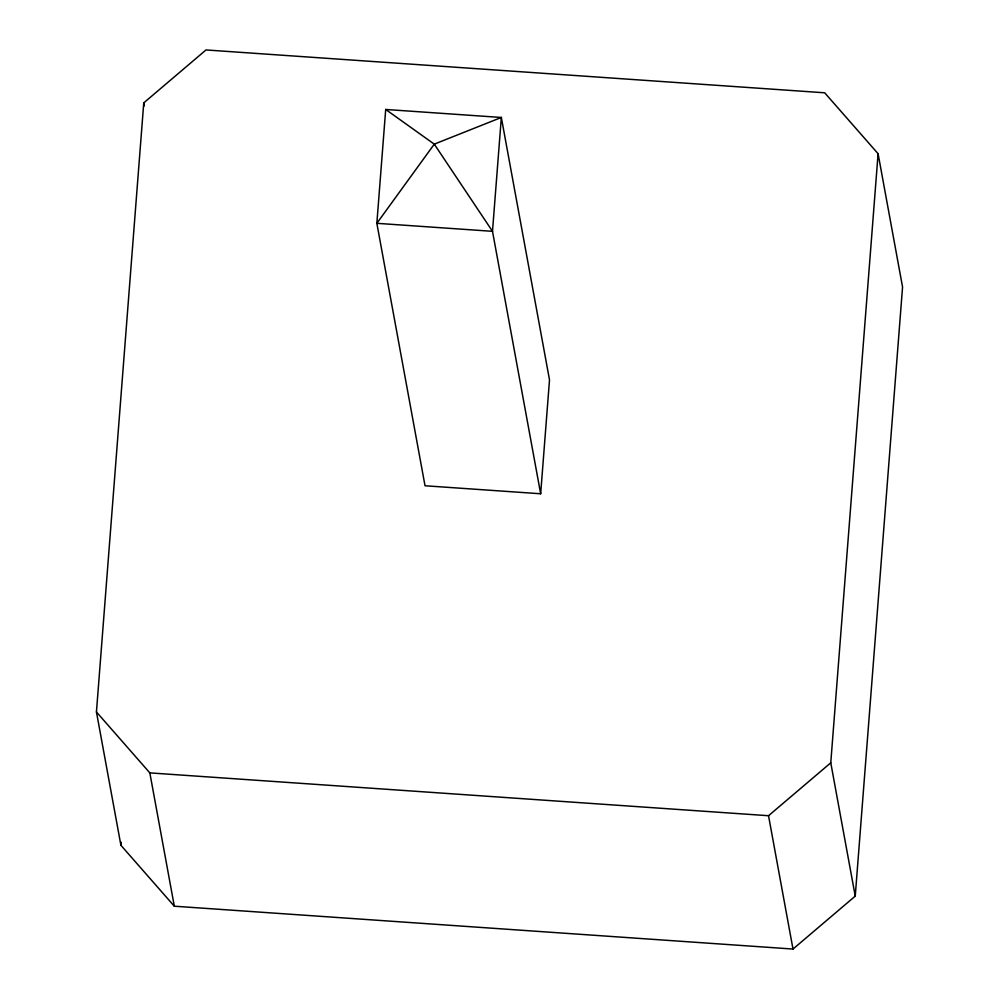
<?xml version="1.0" encoding="UTF-8"?>
<svg xmlns="http://www.w3.org/2000/svg" width="999" height="999" viewBox="0 0 999 999"><rect width="100%" height="100%" fill="white"/><g stroke="black" fill="none" stroke-linecap="round" stroke-linejoin="round"><path stroke-width="1.5" d="M96.441 711.962L143.756 102.872L206.006 49.95L824.687 92.795L878.096 153.721L902.559 287.038L855.244 896.128L792.994 949.05L174.313 906.205L120.904 845.279L96.441 711.962L149.838 772.889L174.313 906.205M120.904 845.279L121.154 842.169M385.701 109.465L376.848 223.314L425.025 485.764L540.659 493.768L549.512 379.92L501.336 117.47L385.701 109.465L434.278 144.143L492.495 231.318L540.659 493.768M855.244 896.128L830.768 762.811L878.096 153.721M149.838 772.889L768.531 815.721L830.768 762.811M768.531 815.721L792.994 949.05M143.756 102.872L144.318 105.931M501.336 117.47L492.495 231.318L376.848 223.314L434.278 144.143L501.336 117.47"/></g></svg>
